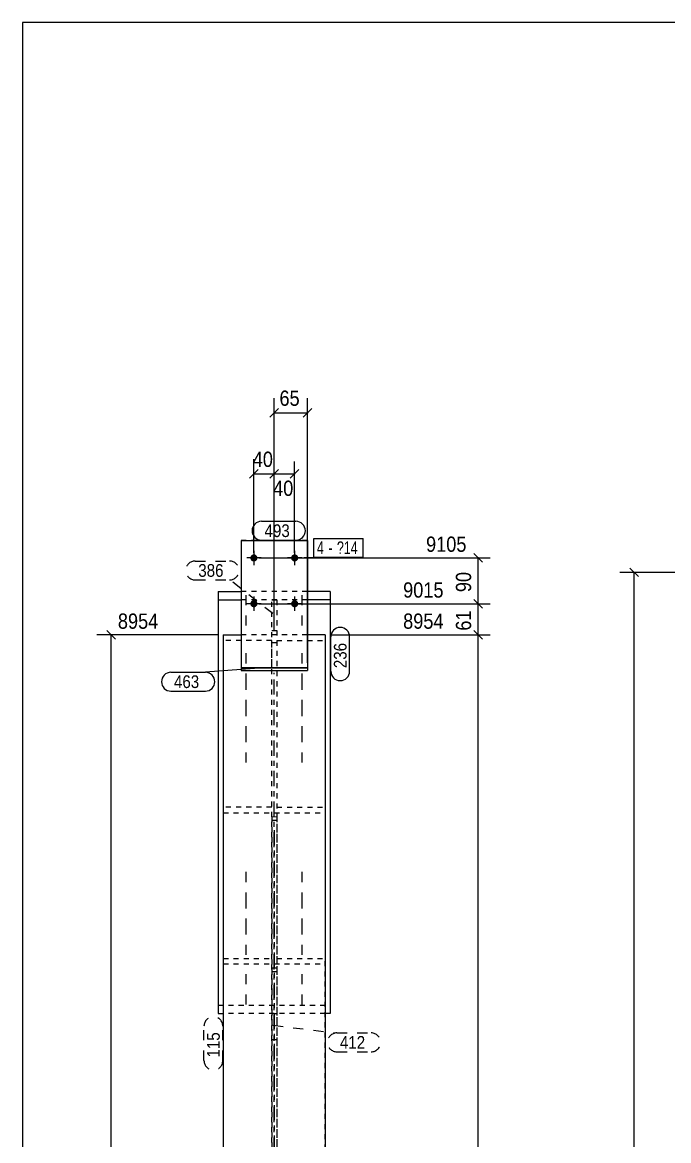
# Model space of a CAD drawing. Header units: millimetres. Extents: x 2 to 579, y 1 to 825.
# Drawn here: x 5 to 131.9, y 605.3 to 825 of the extents above; entities that cross this region are included whole.
import ezdxf

# ---------------------------------------------------------------- set-up
doc = ezdxf.new("R2010")
doc.units = ezdxf.units.MM
for name, pattern in [('XKITLINE00', [0]), ('XKITLINE01', [4, 1, -1, 1, -1]), ('XKITLINE02', [4, 2, -2]), ('XKITLINE03', [6, 3, -1, 1, -1])]:
    doc.linetypes.add(name, pattern=pattern)
for name, color, linetype, lineweight in [('Bolt', 3, 'Continuous', 0), ('BoltMark', 7, 'Continuous', 0), ('Dimensions', 7, 'Continuous', 0), ('DrawingSheet', 5, 'Continuous', 0), ('Part', 2, 'Continuous', 0), ('PartMark', 7, 'Continuous', 0)]:
    doc.layers.add(name, color=color, linetype=linetype, lineweight=lineweight)
doc.styles.add('ARIAL', font='ARIAL.TTF')
doc.styles.add('ARIAL_NARROW', font='ARIALN.TTF')

# ---------------------------------------------------------------- blocks, each defined once
blk = doc.blocks.new('*A35')
at = {"layer": 'Bolt', "color": 3, "linetype": 'XKITLINE02', "lineweight": 0}
for p, q in [((48.95, 706.47), (48.95, 713.03)), ((59.95, 706.47), (59.95, 713.03)), ((48.95, 695.02), (48.95, 701.57)), ((59.95, 695.02), (59.95, 701.57)), ((48.95, 689.86), (48.95, 696.42)), ((59.95, 689.86), (59.95, 696.42)), ((48.95, 684.7), (48.95, 691.26)), ((59.95, 684.7), (59.95, 691.26)), ((48.95, 679.55), (48.95, 686.11)), ((59.95, 679.55), (59.95, 686.11)), ((48.95, 652.05), (48.95, 658.61)), ((59.95, 652.05), (59.95, 658.61)), ((48.95, 646.89), (48.95, 653.45)), ((59.95, 646.89), (59.95, 653.45)), ((48.95, 641.74), (48.95, 648.29)), ((59.95, 641.74), (59.95, 648.29)), ((48.95, 632), (48.95, 638.56)), ((59.95, 632), (59.95, 638.56))]:
    blk.add_line(p, q, dxfattribs=at)
blk = doc.blocks.new('*A41')
at = {"layer": 'Bolt'}
for points in [[(50.48, 720.46), (50.52, 720.46), (50.55, 720.45), (50.59, 720.45), (50.62, 720.44), (50.65, 720.43), (50.69, 720.42), (50.72, 720.41), (50.75, 720.39), (50.78, 720.38), (50.81, 720.36), (50.84, 720.34), (50.87, 720.32), (50.89, 720.3), (50.92, 720.28), (50.94, 720.26), (50.97, 720.23), (50.99, 720.2), (51.01, 720.18), (51.03, 720.15), (51.05, 720.12), (51.07, 720.09), (51.08, 720.06), (51.1, 720.03), (51.11, 720), (51.12, 719.96), (51.13, 719.93), (51.14, 719.9), (51.14, 719.86), (51.15, 719.83), (51.15, 719.79), (51.15, 719.76), (51.15, 719.73), (51.15, 719.69), (51.14, 719.66), (51.14, 719.62), (51.13, 719.59), (51.12, 719.56), (51.11, 719.52), (51.1, 719.49), (51.08, 719.46), (51.07, 719.43), (51.05, 719.4), (51.03, 719.37), (51.01, 719.34), (50.99, 719.32), (50.97, 719.29), (50.94, 719.27), (50.92, 719.24), (50.89, 719.22), (50.87, 719.2), (50.84, 719.18), (50.81, 719.16), (50.78, 719.14), (50.75, 719.13), (50.72, 719.11), (50.69, 719.1), (50.65, 719.09), (50.62, 719.08), (50.59, 719.07), (50.55, 719.07), (50.52, 719.06), (50.48, 719.06), (50.45, 719.06), (50.42, 719.06), (50.38, 719.06), (50.35, 719.07), (50.31, 719.07), (50.28, 719.08), (50.25, 719.09), (50.21, 719.1), (50.18, 719.11), (50.15, 719.13), (50.12, 719.14), (50.09, 719.16), (50.06, 719.18), (50.03, 719.2), (50.01, 719.22), (49.98, 719.24), (49.96, 719.27), (49.93, 719.29), (49.91, 719.32), (49.89, 719.34), (49.87, 719.37), (49.85, 719.4), (49.83, 719.43), (49.82, 719.46), (49.8, 719.49), (49.79, 719.52), (49.78, 719.56), (49.77, 719.59), (49.76, 719.62), (49.76, 719.66), (49.75, 719.69), (49.75, 719.73), (49.75, 719.76), (49.75, 719.79), (49.75, 719.83), (49.76, 719.86), (49.76, 719.9), (49.77, 719.93), (49.78, 719.96), (49.79, 720), (49.8, 720.03), (49.82, 720.06), (49.83, 720.09), (49.85, 720.12), (49.87, 720.15), (49.89, 720.18), (49.91, 720.2), (49.93, 720.23), (49.96, 720.26), (49.98, 720.28), (50.01, 720.3), (50.03, 720.32), (50.06, 720.34), (50.09, 720.36), (50.12, 720.38), (50.15, 720.39), (50.18, 720.41), (50.21, 720.42), (50.25, 720.43), (50.28, 720.44), (50.31, 720.45), (50.35, 720.45), (50.38, 720.46), (50.42, 720.46), (50.45, 720.46)], [(50.48, 711.46), (50.52, 711.46), (50.55, 711.45), (50.59, 711.45), (50.62, 711.44), (50.65, 711.43), (50.69, 711.42), (50.72, 711.41), (50.75, 711.39), (50.78, 711.38), (50.81, 711.36), (50.84, 711.34), (50.87, 711.32), (50.89, 711.3), (50.92, 711.28), (50.94, 711.26), (50.97, 711.23), (50.99, 711.2), (51.01, 711.18), (51.03, 711.15), (51.05, 711.12), (51.07, 711.09), (51.08, 711.06), (51.1, 711.03), (51.11, 711), (51.12, 710.96), (51.13, 710.93), (51.14, 710.9), (51.14, 710.86), (51.15, 710.83), (51.15, 710.79), (51.15, 710.76), (51.15, 710.73), (51.15, 710.69), (51.14, 710.66), (51.14, 710.62), (51.13, 710.59), (51.12, 710.56), (51.11, 710.52), (51.1, 710.49), (51.08, 710.46), (51.07, 710.43), (51.05, 710.4), (51.03, 710.37), (51.01, 710.34), (50.99, 710.32), (50.97, 710.29), (50.94, 710.27), (50.92, 710.24), (50.89, 710.22), (50.87, 710.2), (50.84, 710.18), (50.81, 710.16), (50.78, 710.14), (50.75, 710.13), (50.72, 710.11), (50.69, 710.1), (50.65, 710.09), (50.62, 710.08), (50.59, 710.07), (50.55, 710.07), (50.52, 710.06), (50.48, 710.06), (50.45, 710.06), (50.42, 710.06), (50.38, 710.06), (50.35, 710.07), (50.31, 710.07), (50.28, 710.08), (50.25, 710.09), (50.21, 710.1), (50.18, 710.11), (50.15, 710.13), (50.12, 710.14), (50.09, 710.16), (50.06, 710.18), (50.03, 710.2), (50.01, 710.22), (49.98, 710.24), (49.96, 710.27), (49.93, 710.29), (49.91, 710.32), (49.89, 710.34), (49.87, 710.37), (49.85, 710.4), (49.83, 710.43), (49.82, 710.46), (49.8, 710.49), (49.79, 710.52), (49.78, 710.56), (49.77, 710.59), (49.76, 710.62), (49.76, 710.66), (49.75, 710.69), (49.75, 710.73), (49.75, 710.76), (49.75, 710.79), (49.75, 710.83), (49.76, 710.86), (49.76, 710.9), (49.77, 710.93), (49.78, 710.96), (49.79, 711), (49.8, 711.03), (49.82, 711.06), (49.83, 711.09), (49.85, 711.12), (49.87, 711.15), (49.89, 711.18), (49.91, 711.2), (49.93, 711.23), (49.96, 711.26), (49.98, 711.28), (50.01, 711.3), (50.03, 711.32), (50.06, 711.34), (50.09, 711.36), (50.12, 711.38), (50.15, 711.39), (50.18, 711.41), (50.21, 711.42), (50.25, 711.43), (50.28, 711.44), (50.31, 711.45), (50.35, 711.45), (50.38, 711.46), (50.42, 711.46), (50.45, 711.46)]]:
    blk.add_hatch(color=3, dxfattribs=at).paths.add_polyline_path(points, flags=17)
at = {"layer": 'Bolt', "color": 3, "linetype": 'XKITLINE00', "lineweight": 0}
for p, q in [((50.45, 721.16), (50.45, 718.36)), ((51.85, 719.76), (49.05, 719.76)), ((50.45, 712.16), (50.45, 709.36)), ((51.85, 710.76), (49.05, 710.76))]:
    blk.add_line(p, q, dxfattribs=at)
blk = doc.blocks.new('*A42')
at = {"layer": 'Bolt'}
for points in [[(58.48, 720.46), (58.52, 720.46), (58.55, 720.45), (58.59, 720.45), (58.62, 720.44), (58.65, 720.43), (58.69, 720.42), (58.72, 720.41), (58.75, 720.39), (58.78, 720.38), (58.81, 720.36), (58.84, 720.34), (58.87, 720.32), (58.89, 720.3), (58.92, 720.28), (58.94, 720.26), (58.97, 720.23), (58.99, 720.2), (59.01, 720.18), (59.03, 720.15), (59.05, 720.12), (59.07, 720.09), (59.08, 720.06), (59.1, 720.03), (59.11, 720), (59.12, 719.96), (59.13, 719.93), (59.14, 719.9), (59.14, 719.86), (59.15, 719.83), (59.15, 719.79), (59.15, 719.76), (59.15, 719.73), (59.15, 719.69), (59.14, 719.66), (59.14, 719.62), (59.13, 719.59), (59.12, 719.56), (59.11, 719.52), (59.1, 719.49), (59.08, 719.46), (59.07, 719.43), (59.05, 719.4), (59.03, 719.37), (59.01, 719.34), (58.99, 719.32), (58.97, 719.29), (58.94, 719.27), (58.92, 719.24), (58.89, 719.22), (58.87, 719.2), (58.84, 719.18), (58.81, 719.16), (58.78, 719.14), (58.75, 719.13), (58.72, 719.11), (58.69, 719.1), (58.65, 719.09), (58.62, 719.08), (58.59, 719.07), (58.55, 719.07), (58.52, 719.06), (58.48, 719.06), (58.45, 719.06), (58.42, 719.06), (58.38, 719.06), (58.35, 719.07), (58.31, 719.07), (58.28, 719.08), (58.25, 719.09), (58.21, 719.1), (58.18, 719.11), (58.15, 719.13), (58.12, 719.14), (58.09, 719.16), (58.06, 719.18), (58.03, 719.2), (58.01, 719.22), (57.98, 719.24), (57.96, 719.27), (57.93, 719.29), (57.91, 719.32), (57.89, 719.34), (57.87, 719.37), (57.85, 719.4), (57.83, 719.43), (57.82, 719.46), (57.8, 719.49), (57.79, 719.52), (57.78, 719.56), (57.77, 719.59), (57.76, 719.62), (57.76, 719.66), (57.75, 719.69), (57.75, 719.73), (57.75, 719.76), (57.75, 719.79), (57.75, 719.83), (57.76, 719.86), (57.76, 719.9), (57.77, 719.93), (57.78, 719.96), (57.79, 720), (57.8, 720.03), (57.82, 720.06), (57.83, 720.09), (57.85, 720.12), (57.87, 720.15), (57.89, 720.18), (57.91, 720.2), (57.93, 720.23), (57.96, 720.26), (57.98, 720.28), (58.01, 720.3), (58.03, 720.32), (58.06, 720.34), (58.09, 720.36), (58.12, 720.38), (58.15, 720.39), (58.18, 720.41), (58.21, 720.42), (58.25, 720.43), (58.28, 720.44), (58.31, 720.45), (58.35, 720.45), (58.38, 720.46), (58.42, 720.46), (58.45, 720.46)], [(58.48, 711.46), (58.52, 711.46), (58.55, 711.45), (58.59, 711.45), (58.62, 711.44), (58.65, 711.43), (58.69, 711.42), (58.72, 711.41), (58.75, 711.39), (58.78, 711.38), (58.81, 711.36), (58.84, 711.34), (58.87, 711.32), (58.89, 711.3), (58.92, 711.28), (58.94, 711.26), (58.97, 711.23), (58.99, 711.2), (59.01, 711.18), (59.03, 711.15), (59.05, 711.12), (59.07, 711.09), (59.08, 711.06), (59.1, 711.03), (59.11, 711), (59.12, 710.96), (59.13, 710.93), (59.14, 710.9), (59.14, 710.86), (59.15, 710.83), (59.15, 710.79), (59.15, 710.76), (59.15, 710.73), (59.15, 710.69), (59.14, 710.66), (59.14, 710.62), (59.13, 710.59), (59.12, 710.56), (59.11, 710.52), (59.1, 710.49), (59.08, 710.46), (59.07, 710.43), (59.05, 710.4), (59.03, 710.37), (59.01, 710.34), (58.99, 710.32), (58.97, 710.29), (58.94, 710.27), (58.92, 710.24), (58.89, 710.22), (58.87, 710.2), (58.84, 710.18), (58.81, 710.16), (58.78, 710.14), (58.75, 710.13), (58.72, 710.11), (58.69, 710.1), (58.65, 710.09), (58.62, 710.08), (58.59, 710.07), (58.55, 710.07), (58.52, 710.06), (58.48, 710.06), (58.45, 710.06), (58.42, 710.06), (58.38, 710.06), (58.35, 710.07), (58.31, 710.07), (58.28, 710.08), (58.25, 710.09), (58.21, 710.1), (58.18, 710.11), (58.15, 710.13), (58.12, 710.14), (58.09, 710.16), (58.06, 710.18), (58.03, 710.2), (58.01, 710.22), (57.98, 710.24), (57.96, 710.27), (57.93, 710.29), (57.91, 710.32), (57.89, 710.34), (57.87, 710.37), (57.85, 710.4), (57.83, 710.43), (57.82, 710.46), (57.8, 710.49), (57.79, 710.52), (57.78, 710.56), (57.77, 710.59), (57.76, 710.62), (57.76, 710.66), (57.75, 710.69), (57.75, 710.73), (57.75, 710.76), (57.75, 710.79), (57.75, 710.83), (57.76, 710.86), (57.76, 710.9), (57.77, 710.93), (57.78, 710.96), (57.79, 711), (57.8, 711.03), (57.82, 711.06), (57.83, 711.09), (57.85, 711.12), (57.87, 711.15), (57.89, 711.18), (57.91, 711.2), (57.93, 711.23), (57.96, 711.26), (57.98, 711.28), (58.01, 711.3), (58.03, 711.32), (58.06, 711.34), (58.09, 711.36), (58.12, 711.38), (58.15, 711.39), (58.18, 711.41), (58.21, 711.42), (58.25, 711.43), (58.28, 711.44), (58.31, 711.45), (58.35, 711.45), (58.38, 711.46), (58.42, 711.46), (58.45, 711.46)]]:
    blk.add_hatch(color=3, dxfattribs=at).paths.add_polyline_path(points, flags=17)
at = {"layer": 'Bolt', "color": 3, "linetype": 'XKITLINE00', "lineweight": 0}
for p, q in [((58.45, 721.16), (58.45, 718.36)), ((59.85, 719.76), (57.05, 719.76)), ((58.45, 712.16), (58.45, 709.36)), ((59.85, 710.76), (57.05, 710.76))]:
    blk.add_line(p, q, dxfattribs=at)
blk = doc.blocks.new('*A45')
at = {"layer": 'Part', "color": 2, "linetype": 'XKITLINE00', "lineweight": 0}
for p, q in [((43.45, 713.15), (47.95, 713.15)), ((43.45, 713.15), (43.45, 630.22)), ((65.45, 713.15), (60.95, 713.15)), ((65.45, 713.15), (65.45, 630.22)), ((43.45, 711.51), (47.95, 711.51)), ((65.45, 711.51), (60.95, 711.51)), ((43.45, 630.22), (44.45, 630.22)), ((65.45, 630.22), (64.45, 630.22))]:
    blk.add_line(p, q, dxfattribs=at)
at = {"layer": 'Part', "color": 7, "linetype": 'XKITLINE01', "lineweight": 0}
for p, q in [((60.95, 713.15), (47.95, 713.15)), ((60.95, 711.51), (47.95, 711.51)), ((43.45, 631.86), (65.45, 631.86)), ((64.45, 630.22), (44.45, 630.22))]:
    blk.add_line(p, q, dxfattribs=at)
blk = doc.blocks.new('*A46')
at = {"layer": 'Part', "color": 2, "linetype": 'XKITLINE00', "lineweight": 0}
for p, q in [((44.45, 704.64), (47.95, 704.64)), ((44.45, 704.64), (44.45, 164.9)), ((64.45, 704.64), (60.95, 704.64)), ((64.45, 704.64), (64.45, 164.9))]:
    blk.add_line(p, q, dxfattribs=at)
at = {"layer": 'Part', "color": 7, "linetype": 'XKITLINE01', "lineweight": 0}
for p, q in [((53.95, 703.52), (44.45, 703.52)), ((60.95, 704.64), (47.95, 704.64)), ((53.95, 164.9), (53.95, 703.52)), ((54.95, 703.52), (54.95, 164.9)), ((54.95, 703.52), (64.45, 703.52)), ((53.95, 670.81), (44.45, 670.81)), ((54.95, 670.81), (64.45, 670.81)), ((44.45, 669.69), (64.45, 669.69))]:
    blk.add_line(p, q, dxfattribs=at)
at = {"layer": 'Part', "color": 7, "linetype": 'XKITLINE03', "lineweight": 0}
blk.add_line((54.45, 164.9), (54.45, 697.16), dxfattribs=at)
blk = doc.blocks.new('*A49')
at = {"layer": 'Part', "color": 7, "linetype": 'XKITLINE01', "lineweight": 0}
for p, q in [((53.95, 698.16), (53.95, 711.51)), ((53.95, 711.51), (54.95, 711.51)), ((54.95, 711.51), (54.95, 698.16)), ((53.95, 705.5), (54.95, 705.5)), ((53.95, 703.14), (54.95, 703.14)), ((53.95, 698.16), (54.95, 698.16)), ((54.95, 698.16), (53.95, 698.16))]:
    blk.add_line(p, q, dxfattribs=at)
blk = doc.blocks.new('*A54')
at = {"layer": 'Part', "color": 2, "linetype": 'XKITLINE00', "lineweight": 0}
for p, q in [((47.95, 723.16), (60.95, 723.16)), ((47.95, 723.16), (47.95, 698.16)), ((60.95, 723.16), (60.95, 698.16)), ((60.95, 698.16), (47.95, 698.16))]:
    blk.add_line(p, q, dxfattribs=at)
at = {"layer": 'Part', "color": 7, "linetype": 'XKITLINE01', "lineweight": 0}
for p, q in [((60.95, 723.16), (47.95, 723.16)), ((47.95, 698.16), (60.95, 698.16))]:
    blk.add_line(p, q, dxfattribs=at)
blk = doc.blocks.new('*A55')
at = {"layer": 'Part', "color": 2, "linetype": 'XKITLINE00', "lineweight": 0}
for p, q in [((47.95, 698.16), (60.95, 698.16)), ((47.95, 698.16), (47.95, 697.66)), ((47.95, 697.66), (60.95, 697.66)), ((60.95, 698.16), (60.95, 697.66))]:
    blk.add_line(p, q, dxfattribs=at)
blk = doc.blocks.new('*A59')
at = {"layer": 'Part', "color": 7, "linetype": 'XKITLINE01', "lineweight": 0}
for p, q in [((53.95, 668.86), (53.95, 269.69)), ((54.95, 668.84), (53.95, 668.86)), ((53.95, 668.22), (54.95, 668.22)), ((54.95, 668.84), (54.95, 269.69)), ((44.45, 641.05), (44.45, 269.52)), ((44.45, 641.05), (53.95, 641.05)), ((44.45, 640), (64.45, 640)), ((54.95, 641.05), (64.45, 641.05)), ((64.45, 269.52), (64.45, 641.05))]:
    blk.add_line(p, q, dxfattribs=at)
at = {"layer": 'Part', "color": 7, "linetype": 'XKITLINE03', "lineweight": 0}
blk.add_line((54.45, 666.26), (54.45, 473.08), dxfattribs=at)
blk = doc.blocks.new('*A60')
at = {"layer": 'Part', "color": 7, "linetype": 'XKITLINE01', "lineweight": 0}
for p, q in [((54.95, 639.14), (53.95, 639.14)), ((53.95, 639.14), (53.95, 625.09)), ((53.95, 638.51), (54.95, 638.51)), ((54.95, 639.14), (54.95, 625.09)), ((53.95, 630.22), (54.95, 630.22)), ((54.95, 625.09), (53.95, 625.09))]:
    blk.add_line(p, q, dxfattribs=at)
blk = doc.blocks.new('*A88')
at = {"layer": 'DrawingSheet', "color": 5, "linetype": 'XKITLINE00', "lineweight": 0}
for p, q in [((579, 825), (5, 825)), ((5, 825), (5, 5))]:
    blk.add_line(p, q, dxfattribs=at)
blk = doc.blocks.new('*A96')
at = {"layer": 'Dimensions', "color": 7, "linetype": 'XKITLINE00', "lineweight": 0}
for p, q in [((182.26, 716.93), (122.28, 716.93)), ((124.28, 717.77), (125.98, 716.08)), ((125.13, 68.06), (125.13, 716.93))]:
    blk.add_line(p, q, dxfattribs=at)
at = {"layer": 'Dimensions', "color": 3}
blk.add_point((125.13, 716.93), dxfattribs=at)
blk = doc.blocks.new('*A146')
at = {"layer": 'Dimensions', "color": 7, "linetype": 'XKITLINE00', "lineweight": 0}
for p, q in [((93.6, 705.49), (95.3, 703.79)), ((65.45, 704.64), (96.85, 704.64)), ((94.45, 315.35), (94.45, 704.64))]:
    blk.add_line(p, q, dxfattribs=at)
at = {"layer": 'Dimensions', "color": 3}
blk.add_point((94.45, 704.64), dxfattribs=at)
at = {"layer": 'Dimensions', "color": 3, "style": 'ARIAL', "width": 0.85}
blk.add_text('8954', height=3, dxfattribs=at).set_placement((79.75, 705.84))
blk = doc.blocks.new('*A147')
at = {"layer": 'Dimensions', "color": 7, "linetype": 'XKITLINE00', "lineweight": 0}
for p, q in [((21.6, 705.49), (23.3, 703.79)), ((43.45, 704.64), (19.6, 704.64)), ((22.45, 320.58), (22.45, 704.64))]:
    blk.add_line(p, q, dxfattribs=at)
at = {"layer": 'Dimensions', "color": 3}
blk.add_point((22.45, 704.64), dxfattribs=at)
at = {"layer": 'Dimensions', "color": 3, "style": 'ARIAL', "width": 0.85}
blk.add_text('8954', height=3, dxfattribs=at).set_placement((23.75, 705.84))
blk = doc.blocks.new('*A154')
at = {"layer": 'PartMark', "color": 7, "linetype": 'XKITLINE02', "lineweight": 0}
for p, q in [((54.18, 627.93), (66.74, 626.42)), ((66.74, 626.42), (73.5, 626.42)), ((66.74, 622.72), (73.5, 622.72))]:
    blk.add_line(p, q, dxfattribs=at)
for centre, start, end in [((66.74, 624.57), 90, 270), ((73.5, 624.57), 270, 90)]:
    blk.add_arc(centre, 1.85, start, end, dxfattribs=at)
at = {"layer": 'PartMark', "color": 3, "style": 'ARIAL', "width": 0.85}
blk.add_text('412', height=2.5, dxfattribs=at).set_placement((67.34, 623.32))
blk = doc.blocks.new('*A155')
at = {"layer": 'PartMark', "color": 7, "linetype": 'XKITLINE02', "lineweight": 0}
for p, q in [((40.65, 620.99), (40.65, 627.75)), ((44.35, 620.99), (44.35, 627.75))]:
    blk.add_line(p, q, dxfattribs=at)
for centre, start, end in [((42.5, 627.75), 0, 180), ((42.5, 620.99), 180, 0)]:
    blk.add_arc(centre, 1.85, start, end, dxfattribs=at)
at = {"layer": 'PartMark', "color": 3, "style": 'ARIAL', "width": 0.85}
blk.add_text('115', height=2.5, rotation=90.0002, dxfattribs=at).set_placement((43.75, 621.59))
blk = doc.blocks.new('*A157')
at = {"layer": 'PartMark', "color": 7, "linetype": 'XKITLINE00', "lineweight": 0}
for p, q in [((34.16, 697.29), (40.92, 697.29)), ((50.58, 698.03), (40.92, 697.29)), ((34.16, 693.59), (40.92, 693.59))]:
    blk.add_line(p, q, dxfattribs=at)
for centre, start, end in [((34.16, 695.44), 90, 270), ((40.92, 695.44), 270, 90)]:
    blk.add_arc(centre, 1.85, start, end, dxfattribs=at)
at = {"layer": 'PartMark', "color": 3, "style": 'ARIAL', "width": 0.85}
blk.add_text('463', height=2.5, dxfattribs=at).set_placement((34.76, 694.19))
blk = doc.blocks.new('*A158')
at = {"layer": 'PartMark', "color": 7, "linetype": 'XKITLINE00', "lineweight": 0}
for p, q in [((51.94, 726.96), (58.7, 726.96)), ((51.94, 723.26), (58.7, 723.26))]:
    blk.add_line(p, q, dxfattribs=at)
for centre, start, end in [((51.94, 725.11), 90, 270), ((58.7, 725.11), 270, 90)]:
    blk.add_arc(centre, 1.85, start, end, dxfattribs=at)
at = {"layer": 'PartMark', "color": 3, "style": 'ARIAL', "width": 0.85}
blk.add_text('493', height=2.5, dxfattribs=at).set_placement((52.54, 723.86))
blk = doc.blocks.new('*A161')
at = {"layer": 'PartMark', "color": 7, "linetype": 'XKITLINE02', "lineweight": 0}
for p, q in [((38.93, 719.15), (45.69, 719.15)), ((38.93, 715.45), (45.69, 715.45)), ((54.18, 708.81), (45.69, 715.45))]:
    blk.add_line(p, q, dxfattribs=at)
for centre, start, end in [((38.93, 717.3), 90, 270), ((45.69, 717.3), 270, 90)]:
    blk.add_arc(centre, 1.85, start, end, dxfattribs=at)
at = {"layer": 'PartMark', "color": 3, "style": 'ARIAL', "width": 0.85}
blk.add_text('386', height=2.5, dxfattribs=at).set_placement((39.53, 716.05))
blk = doc.blocks.new('*A163')
at = {"layer": 'PartMark', "color": 7, "linetype": 'XKITLINE00', "lineweight": 0}
for p, q in [((65.55, 697.5), (65.55, 704.26)), ((69.25, 697.5), (69.25, 704.26))]:
    blk.add_line(p, q, dxfattribs=at)
for centre, start, end in [((67.4, 704.26), 0, 180), ((67.4, 697.5), 180, 0)]:
    blk.add_arc(centre, 1.85, start, end, dxfattribs=at)
at = {"layer": 'PartMark', "color": 3, "style": 'ARIAL', "width": 0.85}
blk.add_text('236', height=2.5, rotation=90.0002, dxfattribs=at).set_placement((68.65, 698.1))
blk = doc.blocks.new('*A180')
at = {"layer": 'Dimensions', "color": 7, "linetype": 'XKITLINE00', "lineweight": 0}
for p, q in [((51.45, 710.76), (96.85, 710.76)), ((93.6, 711.61), (95.3, 709.91)), ((94.45, 704.64), (94.45, 710.76)), ((93.6, 705.49), (95.3, 703.79)), ((65.45, 704.64), (96.85, 704.64))]:
    blk.add_line(p, q, dxfattribs=at)
at = {"layer": 'Dimensions', "color": 3}
for p in [(94.45, 710.76), (94.45, 704.64)]:
    blk.add_point(p, dxfattribs=at)
at = {"layer": 'Dimensions', "color": 3, "style": 'ARIAL', "width": 0.85}
blk.add_text('9015', height=3, dxfattribs=at).set_placement((79.75, 711.96))
blk.add_text('61', height=3, rotation=90.0002, dxfattribs=at).set_placement((93.1, 705.47))
blk = doc.blocks.new('*A181')
at = {"layer": 'Dimensions', "color": 7, "linetype": 'XKITLINE00', "lineweight": 0}
for p, q in [((51.45, 719.76), (96.85, 719.76)), ((93.6, 720.61), (95.3, 718.91)), ((94.45, 710.76), (94.45, 719.76)), ((51.45, 710.76), (96.85, 710.76)), ((93.6, 711.61), (95.3, 709.91))]:
    blk.add_line(p, q, dxfattribs=at)
at = {"layer": 'Dimensions', "color": 3}
for p in [(94.45, 719.76), (94.45, 710.76)]:
    blk.add_point(p, dxfattribs=at)
at = {"layer": 'Dimensions', "color": 3, "style": 'ARIAL', "width": 0.85}
blk.add_text('9105', height=3, dxfattribs=at).set_placement((84.25, 720.96))
blk.add_text('90', height=3, rotation=90.0002, dxfattribs=at).set_placement((93.1, 713.04))
blk = doc.blocks.new('*A182')
at = {"layer": 'Dimensions', "color": 7, "linetype": 'XKITLINE00', "lineweight": 0}
for p, q in [((54.45, 705.64), (54.45, 751.15)), ((60.95, 699.16), (60.95, 751.15)), ((55.3, 749.15), (53.6, 747.45)), ((54.45, 748.3), (60.95, 748.3)), ((61.8, 749.15), (60.1, 747.45))]:
    blk.add_line(p, q, dxfattribs=at)
at = {"layer": 'Dimensions', "color": 3}
for p in [(54.45, 748.3), (60.95, 748.3)]:
    blk.add_point(p, dxfattribs=at)
at = {"layer": 'Dimensions', "color": 3, "style": 'ARIAL', "width": 0.85}
blk.add_text('65', height=3, dxfattribs=at).set_placement((55.47, 749.65))
blk = doc.blocks.new('*A183')
at = {"layer": 'Dimensions', "color": 7, "linetype": 'XKITLINE00', "lineweight": 0}
for p, q in [((50.45, 720.76), (50.45, 739.15)), ((54.45, 705.64), (54.45, 739.15)), ((51.3, 737.15), (49.6, 735.45)), ((50.45, 736.3), (54.45, 736.3)), ((55.3, 737.15), (53.6, 735.45))]:
    blk.add_line(p, q, dxfattribs=at)
at = {"layer": 'Dimensions', "color": 3}
for p in [(50.45, 736.3), (54.45, 736.3)]:
    blk.add_point(p, dxfattribs=at)
at = {"layer": 'Dimensions', "color": 3, "style": 'ARIAL', "width": 0.85}
blk.add_text('40', height=3, dxfattribs=at).set_placement((50.22, 737.65))
blk = doc.blocks.new('*A184')
at = {"layer": 'Dimensions', "color": 7, "linetype": 'XKITLINE00', "lineweight": 0}
for p, q in [((54.45, 705.64), (54.45, 738.7)), ((58.45, 720.76), (58.45, 738.7)), ((55.3, 737.15), (53.6, 735.45)), ((54.45, 736.3), (58.45, 736.3)), ((59.3, 737.15), (57.6, 735.45))]:
    blk.add_line(p, q, dxfattribs=at)
at = {"layer": 'Dimensions', "color": 3}
for p in [(54.45, 736.3), (58.45, 736.3)]:
    blk.add_point(p, dxfattribs=at)
at = {"layer": 'Dimensions', "color": 3, "style": 'ARIAL', "width": 0.85}
blk.add_text('40', height=3, dxfattribs=at).set_placement((54.22, 731.95))
blk = doc.blocks.new('*A187')
at = {"layer": 'BoltMark', "color": 7, "linetype": 'XKITLINE00', "lineweight": 0}
for p, q in [((62.22, 723.61), (71.91, 723.61)), ((62.22, 719.91), (62.22, 723.61)), ((71.91, 719.91), (71.91, 723.61)), ((58.45, 719.76), (62.22, 719.91)), ((62.22, 719.91), (71.91, 719.91))]:
    blk.add_line(p, q, dxfattribs=at)
at = {"layer": 'BoltMark', "color": 3, "style": 'ARIAL_NARROW', "width": 0.85}
for s, p in [('4', (62.82, 720.51)), ('?14', (66.75, 720.51)), ('-', (65.09, 720.51))]:
    blk.add_text(s, height=2.5, dxfattribs=at).set_placement(p)

msp = doc.modelspace()

# ---------------------------------------------------------------- block references
at = {"lineweight": 0}
for name in ['*A88', '*A182', '*A183', '*A184', '*A158', '*A54', '*A181', '*A187', '*A41', '*A42', '*A161', '*A96', '*A180', '*A45', '*A35', '*A49', '*A147', '*A146', '*A163', '*A157', '*A55', '*A59', '*A60', '*A155', '*A154']:
    msp.add_blockref(name, (0, 0), dxfattribs=at)
at = {"layer": 'Part', "lineweight": 0}
msp.add_blockref('*A46', (0, 0), dxfattribs=at)

doc.saveas('drawing.dxf')
